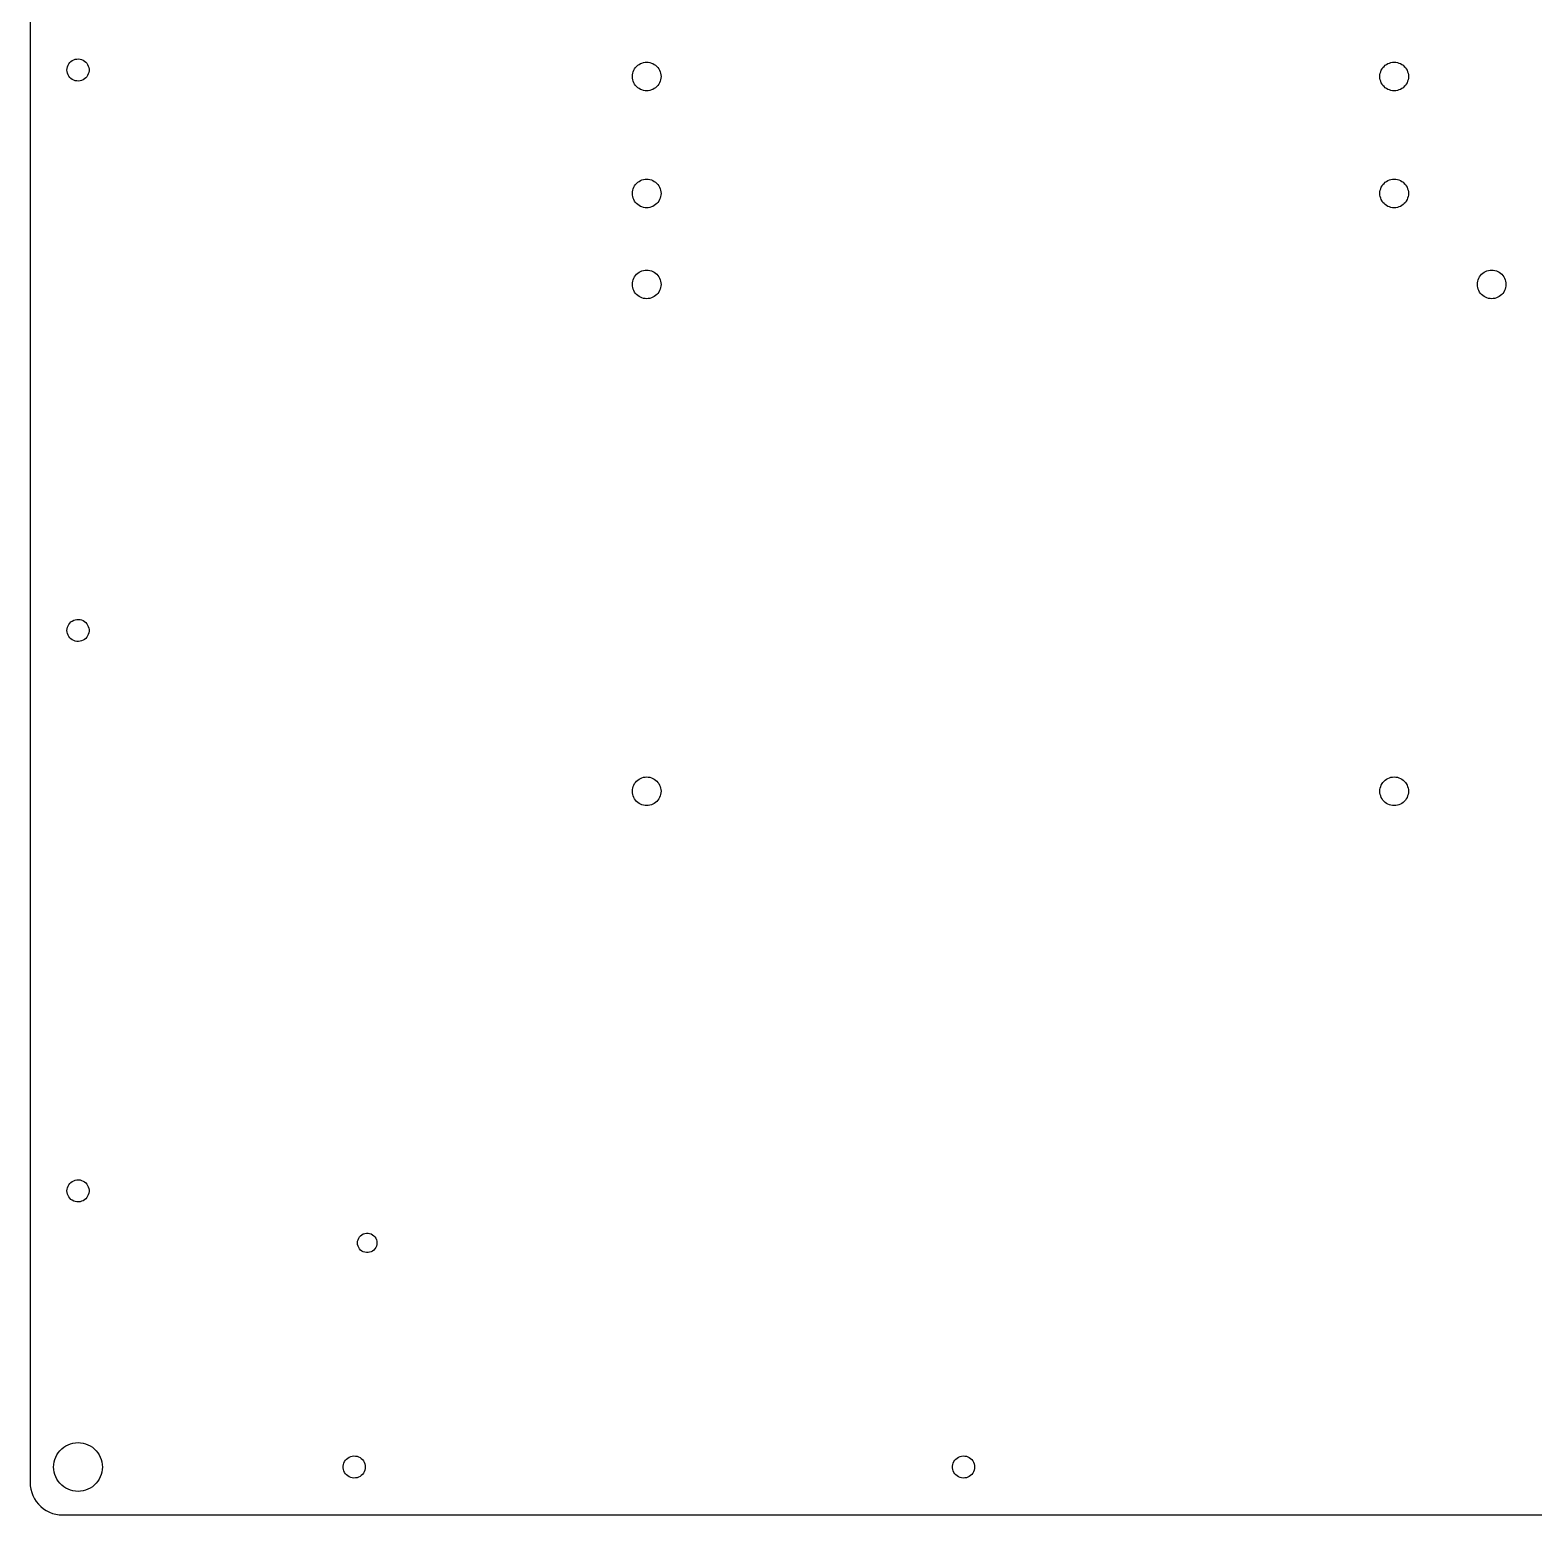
# Model space of a CAD drawing. Header units: metres. Extents: x -237 to 237, y -222 to 222.
# Drawn here: x -237.4 to -6, y -222.4 to 6.1 of the extents above; entities that cross this region are included whole.
import ezdxf

# ---------------------------------------------------------------- set-up
doc = ezdxf.new("R2010")
doc.units = ezdxf.units.M

msp = doc.modelspace()

# ---------------------------------------------------------------- linework, layer by layer
for p, q in [((-237.375, 217.375), (-237.375, -217.375)), ((-231.7, 0), (-231.682, 0.247513)), ((-231.682, -0.247513), (-231.7, 0)), ((-231.682, 0.247513), (-231.628, 0.489761)), ((-231.628, 0.489761), (-231.539, 0.721573)), ((-231.539, 0.721573), (-231.418, 0.938004)), ((-231.418, 0.938004), (-231.266, 1.13443)), ((-231.266, 1.13443), (-231.087, 1.30669)), ((-231.087, 1.30669), (-230.886, 1.4511)), ((-230.886, 1.4511), (-230.665, 1.56458)), ((-230.665, 1.56458), (-230.43, 1.64471)), ((-230.43, 1.64471), (-230.186, 1.68979)), ((-230.186, 1.68979), (-229.938, 1.69885)), ((-229.938, 1.69885), (-229.691, 1.67171)), ((-229.691, 1.67171), (-229.451, 1.60893)), ((-229.451, 1.60893), (-229.223, 1.51187)), ((-229.223, 1.51187), (-229.011, 1.38258)), ((-229.011, 1.38258), (-228.82, 1.22383)), ((-228.82, 1.22383), (-228.654, 1.03899)), ((-228.654, 1.03899), (-228.518, 0.832001)), ((-228.518, 0.832001), (-228.412, 0.607285)), ((-228.412, 0.607285), (-228.341, 0.369629)), ((-228.341, 0.369629), (-228.305, 0.124084)), ((-228.305, 0.124084), (-228.305, -0.124084)), ((-144.482, -0.045441), (-144.363, 0.170471)), ((-144.363, 0.170471), (-144.22, 0.371674)), ((-144.22, 0.371674), (-144.056, 0.555634)), ((-144.056, 0.555634), (-143.872, 0.720016)), ((-143.872, 0.720016), (-143.67, 0.862793)), ((-143.67, 0.862793), (-143.455, 0.982132)), ((-143.455, 0.982132), (-143.227, 1.07654)), ((-143.227, 1.07654), (-142.99, 1.14484)), ((-142.99, 1.14484), (-142.746, 1.18616)), ((-142.746, 1.18616), (-142.5, 1.2)), ((-142.5, 1.2), (-142.254, 1.18616)), ((-142.254, 1.18616), (-142.01, 1.14484)), ((-142.01, 1.14484), (-141.773, 1.07654)), ((-141.773, 1.07654), (-141.545, 0.982132)), ((-141.545, 0.982132), (-141.33, 0.862793)), ((-141.33, 0.862793), (-141.128, 0.720016)), ((-141.128, 0.720016), (-140.944, 0.555634)), ((-140.944, 0.555634), (-140.78, 0.371674)), ((-140.78, 0.371674), (-140.637, 0.170471)), ((-140.637, 0.170471), (-140.518, -0.045441)), ((-29.4821, -0.045441), (-29.3628, 0.170471)), ((-29.3628, 0.170471), (-29.22, 0.371674)), ((-29.22, 0.371674), (-29.0556, 0.555634)), ((-29.0556, 0.555634), (-28.8717, 0.720016)), ((-28.8717, 0.720016), (-28.6705, 0.862793)), ((-28.6705, 0.862793), (-28.4545, 0.982132)), ((-28.4545, 0.982132), (-28.2266, 1.07654)), ((-28.2266, 1.07654), (-27.9895, 1.14484)), ((-27.9895, 1.14484), (-27.7463, 1.18616)), ((-27.7463, 1.18616), (-27.5, 1.2)), ((-27.5, 1.2), (-27.2537, 1.18616)), ((-27.2537, 1.18616), (-27.0105, 1.14484)), ((-27.0105, 1.14484), (-26.7734, 1.07654)), ((-26.7734, 1.07654), (-26.5455, 0.982132)), ((-26.5455, 0.982132), (-26.3295, 0.862793)), ((-26.3295, 0.862793), (-26.1283, 0.720016)), ((-26.1283, 0.720016), (-25.9444, 0.555634)), ((-25.9444, 0.555634), (-25.78, 0.371674)), ((-25.78, 0.371674), (-25.6372, 0.170471)), ((-25.6372, 0.170471), (-25.5179, -0.045441)), ((-231.628, -0.489761), (-231.682, -0.247513)), ((-231.539, -0.721573), (-231.628, -0.489761)), ((-231.418, -0.938004), (-231.539, -0.721573)), ((-231.266, -1.13443), (-231.418, -0.938004)), ((-231.087, -1.30669), (-231.266, -1.13443)), ((-230.886, -1.4511), (-231.087, -1.30669)), ((-230.665, -1.56458), (-230.886, -1.4511)), ((-230.43, -1.64471), (-230.665, -1.56458)), ((-230.186, -1.68979), (-230.43, -1.64471)), ((-229.938, -1.69885), (-230.186, -1.68979)), ((-229.691, -1.67171), (-229.938, -1.69885)), ((-229.451, -1.60893), (-229.691, -1.67171)), ((-229.223, -1.51187), (-229.451, -1.60893)), ((-229.011, -1.38258), (-229.223, -1.51187)), ((-228.82, -1.22383), (-229.011, -1.38258)), ((-228.654, -1.03899), (-228.82, -1.22383)), ((-228.518, -0.832001), (-228.654, -1.03899)), ((-228.412, -0.607285), (-228.518, -0.832001)), ((-228.341, -0.369629), (-228.412, -0.607285)), ((-228.305, -0.124084), (-228.341, -0.369629)), ((-144.7, -1), (-144.686, -0.753677)), ((-144.686, -1.24631), (-144.7, -1)), ((-144.686, -0.753677), (-144.645, -0.510452)), ((-144.645, -1.48953), (-144.686, -1.24631)), ((-144.645, -0.510452), (-144.577, -0.273376)), ((-144.577, -1.72661), (-144.645, -1.48953)), ((-144.577, -0.273376), (-144.482, -0.045441)), ((-144.482, -1.95454), (-144.577, -1.72661)), ((-144.363, -2.17046), (-144.482, -1.95454)), ((-144.22, -2.37167), (-144.363, -2.17046)), ((-140.637, -2.17046), (-140.78, -2.37167)), ((-140.518, -1.95454), (-140.637, -2.17046)), ((-140.518, -0.045441), (-140.423, -0.273376)), ((-140.423, -1.72661), (-140.518, -1.95454)), ((-140.423, -0.273376), (-140.355, -0.510452)), ((-140.355, -1.48953), (-140.423, -1.72661)), ((-140.355, -0.510452), (-140.314, -0.753677)), ((-140.314, -1.24631), (-140.355, -1.48953)), ((-140.314, -0.753677), (-140.3, -1)), ((-140.3, -1), (-140.314, -1.24631)), ((-29.7, -1), (-29.6862, -0.753677)), ((-29.6862, -1.24631), (-29.7, -1)), ((-29.6862, -0.753677), (-29.6448, -0.510452)), ((-29.6448, -1.48953), (-29.6862, -1.24631)), ((-29.6448, -0.510452), (-29.5765, -0.273376)), ((-29.5765, -1.72661), (-29.6448, -1.48953)), ((-29.5765, -0.273376), (-29.4821, -0.045441)), ((-29.4821, -1.95454), (-29.5765, -1.72661)), ((-29.3628, -2.17046), (-29.4821, -1.95454)), ((-29.22, -2.37167), (-29.3628, -2.17046)), ((-25.6372, -2.17046), (-25.78, -2.37167)), ((-25.5179, -1.95454), (-25.6372, -2.17046)), ((-25.5179, -0.045441), (-25.4234, -0.273376)), ((-25.4234, -1.72661), (-25.5179, -1.95454)), ((-25.4234, -0.273376), (-25.3551, -0.510452)), ((-25.3551, -1.48953), (-25.4234, -1.72661)), ((-25.3551, -0.510452), (-25.3138, -0.753677)), ((-25.3138, -1.24631), (-25.3551, -1.48953)), ((-25.3138, -0.753677), (-25.3, -1)), ((-25.3, -1), (-25.3138, -1.24631)), ((-144.056, -2.55563), (-144.22, -2.37167)), ((-143.872, -2.72002), (-144.056, -2.55563)), ((-143.67, -2.86279), (-143.872, -2.72002)), ((-143.455, -2.98212), (-143.67, -2.86279)), ((-143.227, -3.07654), (-143.455, -2.98212)), ((-142.99, -3.14484), (-143.227, -3.07654)), ((-142.746, -3.18616), (-142.99, -3.14484)), ((-142.5, -3.2), (-142.746, -3.18616)), ((-142.254, -3.18616), (-142.5, -3.2)), ((-142.01, -3.14484), (-142.254, -3.18616)), ((-141.773, -3.07654), (-142.01, -3.14484)), ((-141.545, -2.98212), (-141.773, -3.07654)), ((-141.33, -2.86279), (-141.545, -2.98212)), ((-141.128, -2.72002), (-141.33, -2.86279)), ((-140.944, -2.55563), (-141.128, -2.72002)), ((-140.78, -2.37167), (-140.944, -2.55563)), ((-29.0556, -2.55563), (-29.22, -2.37167)), ((-28.8717, -2.72002), (-29.0556, -2.55563)), ((-28.6705, -2.86279), (-28.8717, -2.72002)), ((-28.4545, -2.98212), (-28.6705, -2.86279)), ((-28.2266, -3.07654), (-28.4545, -2.98212)), ((-27.9895, -3.14484), (-28.2266, -3.07654)), ((-27.7463, -3.18616), (-27.9895, -3.14484)), ((-27.5, -3.2), (-27.7463, -3.18616)), ((-27.2537, -3.18616), (-27.5, -3.2)), ((-27.0105, -3.14484), (-27.2537, -3.18616)), ((-26.7734, -3.07654), (-27.0105, -3.14484)), ((-26.5455, -2.98212), (-26.7734, -3.07654)), ((-26.3295, -2.86279), (-26.5455, -2.98212)), ((-26.1283, -2.72002), (-26.3295, -2.86279)), ((-25.9444, -2.55563), (-26.1283, -2.72002)), ((-25.78, -2.37167), (-25.9444, -2.55563)), ((-144.645, -18.5105), (-144.577, -18.2734)), ((-144.577, -18.2734), (-144.482, -18.0455)), ((-144.482, -18.0455), (-144.363, -17.8295)), ((-144.363, -17.8295), (-144.22, -17.6283)), ((-144.22, -17.6283), (-144.056, -17.4444)), ((-144.056, -17.4444), (-143.872, -17.28)), ((-143.872, -17.28), (-143.67, -17.1372)), ((-143.67, -17.1372), (-143.455, -17.0179)), ((-143.455, -17.0179), (-143.227, -16.9234)), ((-143.227, -16.9234), (-142.99, -16.8551)), ((-142.99, -16.8551), (-142.746, -16.8138)), ((-142.746, -16.8138), (-142.5, -16.8)), ((-142.5, -16.8), (-142.254, -16.8138)), ((-142.254, -16.8138), (-142.01, -16.8551)), ((-142.01, -16.8551), (-141.773, -16.9234)), ((-141.773, -16.9234), (-141.545, -17.0179)), ((-141.545, -17.0179), (-141.33, -17.1372)), ((-141.33, -17.1372), (-141.128, -17.28)), ((-141.128, -17.28), (-140.944, -17.4444)), ((-140.944, -17.4444), (-140.78, -17.6283)), ((-140.78, -17.6283), (-140.637, -17.8295)), ((-140.637, -17.8295), (-140.518, -18.0455)), ((-140.518, -18.0455), (-140.423, -18.2734)), ((-140.423, -18.2734), (-140.355, -18.5105)), ((-29.6448, -18.5105), (-29.5765, -18.2734)), ((-29.5765, -18.2734), (-29.4821, -18.0455)), ((-29.4821, -18.0455), (-29.3628, -17.8295)), ((-29.3628, -17.8295), (-29.22, -17.6283)), ((-29.22, -17.6283), (-29.0556, -17.4444)), ((-29.0556, -17.4444), (-28.8717, -17.28)), ((-28.8717, -17.28), (-28.6705, -17.1372)), ((-28.6705, -17.1372), (-28.4545, -17.0179)), ((-28.4545, -17.0179), (-28.2266, -16.9234)), ((-28.2266, -16.9234), (-27.9895, -16.8551)), ((-27.9895, -16.8551), (-27.7463, -16.8138)), ((-27.7463, -16.8138), (-27.5, -16.8)), ((-27.5, -16.8), (-27.2537, -16.8138)), ((-27.2537, -16.8138), (-27.0105, -16.8551)), ((-27.0105, -16.8551), (-26.7734, -16.9234)), ((-26.7734, -16.9234), (-26.5455, -17.0179)), ((-26.5455, -17.0179), (-26.3295, -17.1372)), ((-26.3295, -17.1372), (-26.1283, -17.28)), ((-26.1283, -17.28), (-25.9444, -17.4444)), ((-25.9444, -17.4444), (-25.78, -17.6283)), ((-25.78, -17.6283), (-25.6372, -17.8295)), ((-25.6372, -17.8295), (-25.5179, -18.0455)), ((-25.5179, -18.0455), (-25.4234, -18.2734)), ((-25.4234, -18.2734), (-25.3551, -18.5105)), ((-144.7, -19), (-144.686, -18.7537)), ((-144.686, -19.2463), (-144.7, -19)), ((-144.686, -18.7537), (-144.645, -18.5105)), ((-144.645, -19.4895), (-144.686, -19.2463)), ((-144.577, -19.7266), (-144.645, -19.4895)), ((-144.482, -19.9545), (-144.577, -19.7266)), ((-144.363, -20.1705), (-144.482, -19.9545)), ((-144.22, -20.3717), (-144.363, -20.1705)), ((-144.056, -20.5556), (-144.22, -20.3717)), ((-143.872, -20.72), (-144.056, -20.5556)), ((-143.67, -20.8628), (-143.872, -20.72)), ((-141.128, -20.72), (-141.33, -20.8628)), ((-140.944, -20.5556), (-141.128, -20.72)), ((-140.78, -20.3717), (-140.944, -20.5556)), ((-140.637, -20.1705), (-140.78, -20.3717)), ((-140.518, -19.9545), (-140.637, -20.1705)), ((-140.423, -19.7266), (-140.518, -19.9545)), ((-140.355, -19.4895), (-140.423, -19.7266)), ((-140.355, -18.5105), (-140.314, -18.7537)), ((-140.314, -19.2463), (-140.355, -19.4895)), ((-140.314, -18.7537), (-140.3, -19)), ((-140.3, -19), (-140.314, -19.2463)), ((-29.7, -19), (-29.6862, -18.7537)), ((-29.6862, -19.2463), (-29.7, -19)), ((-29.6862, -18.7537), (-29.6448, -18.5105)), ((-29.6448, -19.4895), (-29.6862, -19.2463)), ((-29.5765, -19.7266), (-29.6448, -19.4895)), ((-29.4821, -19.9545), (-29.5765, -19.7266)), ((-29.3628, -20.1705), (-29.4821, -19.9545)), ((-29.22, -20.3717), (-29.3628, -20.1705)), ((-29.0556, -20.5556), (-29.22, -20.3717)), ((-28.8717, -20.72), (-29.0556, -20.5556)), ((-28.6705, -20.8628), (-28.8717, -20.72)), ((-26.1283, -20.72), (-26.3295, -20.8628)), ((-25.9444, -20.5556), (-26.1283, -20.72)), ((-25.78, -20.3717), (-25.9444, -20.5556)), ((-25.6372, -20.1705), (-25.78, -20.3717)), ((-25.5179, -19.9545), (-25.6372, -20.1705)), ((-25.4234, -19.7266), (-25.5179, -19.9545)), ((-25.3551, -19.4895), (-25.4234, -19.7266)), ((-25.3551, -18.5105), (-25.3138, -18.7537)), ((-25.3138, -19.2463), (-25.3551, -19.4895)), ((-25.3138, -18.7537), (-25.3, -19)), ((-25.3, -19), (-25.3138, -19.2463)), ((-143.455, -20.9821), (-143.67, -20.8628)), ((-143.227, -21.0765), (-143.455, -20.9821)), ((-142.99, -21.1448), (-143.227, -21.0765)), ((-142.746, -21.1862), (-142.99, -21.1448)), ((-142.5, -21.2), (-142.746, -21.1862)), ((-142.254, -21.1862), (-142.5, -21.2)), ((-142.01, -21.1448), (-142.254, -21.1862)), ((-141.773, -21.0765), (-142.01, -21.1448)), ((-141.545, -20.9821), (-141.773, -21.0765)), ((-141.33, -20.8628), (-141.545, -20.9821)), ((-28.4545, -20.9821), (-28.6705, -20.8628)), ((-28.2266, -21.0765), (-28.4545, -20.9821)), ((-27.9895, -21.1448), (-28.2266, -21.0765)), ((-27.7463, -21.1862), (-27.9895, -21.1448)), ((-27.5, -21.2), (-27.7463, -21.1862)), ((-27.2537, -21.1862), (-27.5, -21.2)), ((-27.0105, -21.1448), (-27.2537, -21.1862)), ((-26.7734, -21.0765), (-27.0105, -21.1448)), ((-26.5455, -20.9821), (-26.7734, -21.0765)), ((-26.3295, -20.8628), (-26.5455, -20.9821)), ((-144.645, -32.5105), (-144.577, -32.2734)), ((-144.577, -32.2734), (-144.482, -32.0455)), ((-144.482, -32.0455), (-144.363, -31.8295)), ((-144.363, -31.8295), (-144.22, -31.6283)), ((-144.22, -31.6283), (-144.056, -31.4444)), ((-144.056, -31.4444), (-143.872, -31.28)), ((-143.872, -31.28), (-143.67, -31.1372)), ((-143.67, -31.1372), (-143.455, -31.0179)), ((-143.455, -31.0179), (-143.227, -30.9234)), ((-143.227, -30.9234), (-142.99, -30.8551)), ((-142.99, -30.8551), (-142.746, -30.8138)), ((-142.746, -30.8138), (-142.5, -30.8)), ((-142.5, -30.8), (-142.254, -30.8138)), ((-142.254, -30.8138), (-142.01, -30.8551)), ((-142.01, -30.8551), (-141.773, -30.9234)), ((-141.773, -30.9234), (-141.545, -31.0179)), ((-141.545, -31.0179), (-141.33, -31.1372)), ((-141.33, -31.1372), (-141.128, -31.28)), ((-141.128, -31.28), (-140.944, -31.4444)), ((-140.944, -31.4444), (-140.78, -31.6283)), ((-140.78, -31.6283), (-140.637, -31.8295)), ((-140.637, -31.8295), (-140.518, -32.0455)), ((-140.518, -32.0455), (-140.423, -32.2734)), ((-140.423, -32.2734), (-140.355, -32.5105)), ((-14.6448, -32.5105), (-14.5765, -32.2734)), ((-14.5765, -32.2734), (-14.4821, -32.0455)), ((-14.4821, -32.0455), (-14.3628, -31.8295)), ((-14.3628, -31.8295), (-14.22, -31.6283)), ((-14.22, -31.6283), (-14.0556, -31.4444)), ((-14.0556, -31.4444), (-13.8717, -31.28)), ((-13.8717, -31.28), (-13.6705, -31.1372)), ((-13.6705, -31.1372), (-13.4545, -31.0179)), ((-13.4545, -31.0179), (-13.2266, -30.9234)), ((-13.2266, -30.9234), (-12.9895, -30.8551)), ((-12.9895, -30.8551), (-12.7463, -30.8138)), ((-12.7463, -30.8138), (-12.5, -30.8)), ((-12.5, -30.8), (-12.2537, -30.8138)), ((-12.2537, -30.8138), (-12.0105, -30.8551)), ((-12.0105, -30.8551), (-11.7734, -30.9234)), ((-11.7734, -30.9234), (-11.5455, -31.0179)), ((-11.5455, -31.0179), (-11.3295, -31.1372)), ((-11.3295, -31.1372), (-11.1283, -31.28)), ((-11.1283, -31.28), (-10.9444, -31.4444)), ((-10.9444, -31.4444), (-10.78, -31.6283)), ((-10.78, -31.6283), (-10.6372, -31.8295)), ((-10.6372, -31.8295), (-10.5179, -32.0455)), ((-10.5179, -32.0455), (-10.4234, -32.2734)), ((-10.4234, -32.2734), (-10.3551, -32.5105)), ((-144.7, -33), (-144.686, -32.7537)), ((-144.686, -33.2463), (-144.7, -33)), ((-144.686, -32.7537), (-144.645, -32.5105)), ((-144.645, -33.4895), (-144.686, -33.2463)), ((-144.577, -33.7266), (-144.645, -33.4895)), ((-144.482, -33.9545), (-144.577, -33.7266)), ((-144.363, -34.1705), (-144.482, -33.9545)), ((-144.22, -34.3717), (-144.363, -34.1705)), ((-144.056, -34.5556), (-144.22, -34.3717)), ((-143.872, -34.72), (-144.056, -34.5556)), ((-140.944, -34.5556), (-141.128, -34.72)), ((-140.78, -34.3717), (-140.944, -34.5556)), ((-140.637, -34.1705), (-140.78, -34.3717)), ((-140.518, -33.9545), (-140.637, -34.1705)), ((-140.423, -33.7266), (-140.518, -33.9545)), ((-140.355, -33.4895), (-140.423, -33.7266)), ((-140.355, -32.5105), (-140.314, -32.7537)), ((-140.314, -33.2463), (-140.355, -33.4895)), ((-140.314, -32.7537), (-140.3, -33)), ((-140.3, -33), (-140.314, -33.2463)), ((-14.7, -33), (-14.6862, -32.7537)), ((-14.6862, -33.2463), (-14.7, -33)), ((-14.6862, -32.7537), (-14.6448, -32.5105)), ((-14.6448, -33.4895), (-14.6862, -33.2463)), ((-14.5765, -33.7266), (-14.6448, -33.4895)), ((-14.4821, -33.9545), (-14.5765, -33.7266)), ((-14.3628, -34.1705), (-14.4821, -33.9545)), ((-14.22, -34.3717), (-14.3628, -34.1705)), ((-14.0556, -34.5556), (-14.22, -34.3717)), ((-13.8717, -34.72), (-14.0556, -34.5556)), ((-10.9444, -34.5556), (-11.1283, -34.72)), ((-10.78, -34.3717), (-10.9444, -34.5556)), ((-10.6372, -34.1705), (-10.78, -34.3717)), ((-10.5179, -33.9545), (-10.6372, -34.1705)), ((-10.4234, -33.7266), (-10.5179, -33.9545)), ((-10.3551, -33.4895), (-10.4234, -33.7266)), ((-10.3551, -32.5105), (-10.3138, -32.7537)), ((-10.3138, -33.2463), (-10.3551, -33.4895)), ((-10.3138, -32.7537), (-10.3, -33)), ((-10.3, -33), (-10.3138, -33.2463)), ((-143.67, -34.8628), (-143.872, -34.72)), ((-143.455, -34.9821), (-143.67, -34.8628)), ((-143.227, -35.0765), (-143.455, -34.9821)), ((-142.99, -35.1448), (-143.227, -35.0765)), ((-142.746, -35.1862), (-142.99, -35.1448)), ((-142.5, -35.2), (-142.746, -35.1862)), ((-142.254, -35.1862), (-142.5, -35.2)), ((-142.01, -35.1448), (-142.254, -35.1862)), ((-141.773, -35.0765), (-142.01, -35.1448)), ((-141.545, -34.9821), (-141.773, -35.0765)), ((-141.33, -34.8628), (-141.545, -34.9821)), ((-141.128, -34.72), (-141.33, -34.8628)), ((-13.6705, -34.8628), (-13.8717, -34.72)), ((-13.4545, -34.9821), (-13.6705, -34.8628)), ((-13.2266, -35.0765), (-13.4545, -34.9821)), ((-12.9895, -35.1448), (-13.2266, -35.0765)), ((-12.7463, -35.1862), (-12.9895, -35.1448)), ((-12.5, -35.2), (-12.7463, -35.1862)), ((-12.2537, -35.1862), (-12.5, -35.2)), ((-12.0105, -35.1448), (-12.2537, -35.1862)), ((-11.7734, -35.0765), (-12.0105, -35.1448)), ((-11.5455, -34.9821), (-11.7734, -35.0765)), ((-11.3295, -34.8628), (-11.5455, -34.9821)), ((-11.1283, -34.72), (-11.3295, -34.8628)), ((-231.628, -85.7602), (-231.539, -85.5284)), ((-231.539, -85.5284), (-231.418, -85.312)), ((-231.418, -85.312), (-231.266, -85.1156)), ((-231.266, -85.1156), (-231.087, -84.9433)), ((-231.087, -84.9433), (-230.886, -84.7989)), ((-230.886, -84.7989), (-230.665, -84.6854)), ((-230.665, -84.6854), (-230.43, -84.6053)), ((-230.43, -84.6053), (-230.186, -84.5602)), ((-230.186, -84.5602), (-229.938, -84.5511)), ((-229.938, -84.5511), (-229.691, -84.5783)), ((-229.691, -84.5783), (-229.451, -84.6411)), ((-229.451, -84.6411), (-229.223, -84.7381)), ((-229.223, -84.7381), (-229.011, -84.8674)), ((-229.011, -84.8674), (-228.82, -85.0262)), ((-228.82, -85.0262), (-228.654, -85.211)), ((-228.654, -85.211), (-228.518, -85.418)), ((-228.518, -85.418), (-228.412, -85.6427)), ((-231.7, -86.25), (-231.682, -86.0025)), ((-231.682, -86.4975), (-231.7, -86.25)), ((-231.682, -86.0025), (-231.628, -85.7602)), ((-231.628, -86.7398), (-231.682, -86.4975)), ((-231.539, -86.9716), (-231.628, -86.7398)), ((-231.418, -87.188), (-231.539, -86.9716)), ((-231.266, -87.3844), (-231.418, -87.188)), ((-231.087, -87.5567), (-231.266, -87.3844)), ((-230.886, -87.7011), (-231.087, -87.5567)), ((-230.665, -87.8146), (-230.886, -87.7011)), ((-230.43, -87.8947), (-230.665, -87.8146)), ((-230.186, -87.9398), (-230.43, -87.8947)), ((-229.691, -87.9217), (-229.938, -87.9489)), ((-229.451, -87.8589), (-229.691, -87.9217)), ((-229.223, -87.7619), (-229.451, -87.8589)), ((-229.011, -87.6326), (-229.223, -87.7619)), ((-228.82, -87.4738), (-229.011, -87.6326)), ((-228.654, -87.289), (-228.82, -87.4738)), ((-228.518, -87.082), (-228.654, -87.289)), ((-228.412, -86.8573), (-228.518, -87.082)), ((-228.412, -85.6427), (-228.341, -85.8804)), ((-228.341, -86.6196), (-228.412, -86.8573)), ((-228.341, -85.8804), (-228.305, -86.1259)), ((-228.305, -86.3741), (-228.341, -86.6196)), ((-228.305, -86.1259), (-228.305, -86.3741)), ((-229.938, -87.9489), (-230.186, -87.9398)), ((-144.7, -111), (-144.686, -110.754)), ((-144.686, -111.246), (-144.7, -111)), ((-144.686, -110.754), (-144.645, -110.51)), ((-144.645, -110.51), (-144.577, -110.273)), ((-144.577, -110.273), (-144.482, -110.045)), ((-144.482, -110.045), (-144.363, -109.83)), ((-144.363, -109.83), (-144.22, -109.628)), ((-144.22, -109.628), (-144.056, -109.444)), ((-144.056, -109.444), (-143.872, -109.28)), ((-143.872, -109.28), (-143.67, -109.137)), ((-143.67, -109.137), (-143.455, -109.018)), ((-143.455, -109.018), (-143.227, -108.923)), ((-143.227, -108.923), (-142.99, -108.855)), ((-142.99, -108.855), (-142.746, -108.814)), ((-142.746, -108.814), (-142.5, -108.8)), ((-142.5, -108.8), (-142.254, -108.814)), ((-142.254, -108.814), (-142.01, -108.855)), ((-142.01, -108.855), (-141.773, -108.923)), ((-141.773, -108.923), (-141.545, -109.018)), ((-141.545, -109.018), (-141.33, -109.137)), ((-141.33, -109.137), (-141.128, -109.28)), ((-141.128, -109.28), (-140.944, -109.444)), ((-140.944, -109.444), (-140.78, -109.628)), ((-140.78, -109.628), (-140.637, -109.83)), ((-140.637, -109.83), (-140.518, -110.045)), ((-140.518, -110.045), (-140.423, -110.273)), ((-140.423, -110.273), (-140.355, -110.51)), ((-140.355, -110.51), (-140.314, -110.754)), ((-140.314, -110.754), (-140.3, -111)), ((-140.3, -111), (-140.314, -111.246)), ((-29.7, -111), (-29.6862, -110.754)), ((-29.6862, -111.246), (-29.7, -111)), ((-29.6862, -110.754), (-29.6448, -110.51)), ((-29.6448, -110.51), (-29.5765, -110.273)), ((-29.5765, -110.273), (-29.4821, -110.045)), ((-29.4821, -110.045), (-29.3628, -109.83)), ((-29.3628, -109.83), (-29.22, -109.628)), ((-29.22, -109.628), (-29.0556, -109.444)), ((-29.0556, -109.444), (-28.8717, -109.28)), ((-28.8717, -109.28), (-28.6705, -109.137)), ((-28.6705, -109.137), (-28.4545, -109.018)), ((-28.4545, -109.018), (-28.2266, -108.923)), ((-28.2266, -108.923), (-27.9895, -108.855)), ((-27.9895, -108.855), (-27.7463, -108.814)), ((-27.7463, -108.814), (-27.5, -108.8)), ((-27.5, -108.8), (-27.2537, -108.814)), ((-27.2537, -108.814), (-27.0105, -108.855)), ((-27.0105, -108.855), (-26.7734, -108.923)), ((-26.7734, -108.923), (-26.5455, -109.018)), ((-26.5455, -109.018), (-26.3295, -109.137)), ((-26.3295, -109.137), (-26.1283, -109.28)), ((-26.1283, -109.28), (-25.9444, -109.444)), ((-25.9444, -109.444), (-25.78, -109.628)), ((-25.78, -109.628), (-25.6372, -109.83)), ((-25.6372, -109.83), (-25.5179, -110.045)), ((-25.5179, -110.045), (-25.4234, -110.273)), ((-25.4234, -110.273), (-25.3551, -110.51)), ((-25.3551, -110.51), (-25.3138, -110.754)), ((-25.3138, -110.754), (-25.3, -111)), ((-25.3, -111), (-25.3138, -111.246)), ((-144.645, -111.49), (-144.686, -111.246)), ((-144.577, -111.727), (-144.645, -111.49)), ((-144.482, -111.955), (-144.577, -111.727)), ((-144.363, -112.17), (-144.482, -111.955)), ((-144.22, -112.372), (-144.363, -112.17)), ((-144.056, -112.556), (-144.22, -112.372)), ((-143.872, -112.72), (-144.056, -112.556)), ((-143.67, -112.863), (-143.872, -112.72)), ((-143.455, -112.982), (-143.67, -112.863)), ((-143.227, -113.077), (-143.455, -112.982)), ((-142.99, -113.145), (-143.227, -113.077)), ((-142.746, -113.186), (-142.99, -113.145)), ((-142.5, -113.2), (-142.746, -113.186)), ((-142.254, -113.186), (-142.5, -113.2)), ((-142.01, -113.145), (-142.254, -113.186)), ((-141.773, -113.077), (-142.01, -113.145)), ((-141.545, -112.982), (-141.773, -113.077)), ((-141.33, -112.863), (-141.545, -112.982)), ((-141.128, -112.72), (-141.33, -112.863)), ((-140.944, -112.556), (-141.128, -112.72)), ((-140.78, -112.372), (-140.944, -112.556)), ((-140.637, -112.17), (-140.78, -112.372)), ((-140.518, -111.955), (-140.637, -112.17)), ((-140.423, -111.727), (-140.518, -111.955)), ((-140.355, -111.49), (-140.423, -111.727)), ((-140.314, -111.246), (-140.355, -111.49)), ((-29.6448, -111.49), (-29.6862, -111.246)), ((-29.5765, -111.727), (-29.6448, -111.49)), ((-29.4821, -111.955), (-29.5765, -111.727)), ((-29.3628, -112.17), (-29.4821, -111.955)), ((-29.22, -112.372), (-29.3628, -112.17)), ((-29.0556, -112.556), (-29.22, -112.372)), ((-28.8717, -112.72), (-29.0556, -112.556)), ((-28.6705, -112.863), (-28.8717, -112.72)), ((-28.4545, -112.982), (-28.6705, -112.863)), ((-28.2266, -113.077), (-28.4545, -112.982)), ((-27.9895, -113.145), (-28.2266, -113.077)), ((-27.7463, -113.186), (-27.9895, -113.145)), ((-27.5, -113.2), (-27.7463, -113.186)), ((-27.2537, -113.186), (-27.5, -113.2)), ((-27.0105, -113.145), (-27.2537, -113.186)), ((-26.7734, -113.077), (-27.0105, -113.145)), ((-26.5455, -112.982), (-26.7734, -113.077)), ((-26.3295, -112.863), (-26.5455, -112.982)), ((-26.1283, -112.72), (-26.3295, -112.863)), ((-25.9444, -112.556), (-26.1283, -112.72)), ((-25.78, -112.372), (-25.9444, -112.556)), ((-25.6372, -112.17), (-25.78, -112.372)), ((-25.5179, -111.955), (-25.6372, -112.17)), ((-25.4234, -111.727), (-25.5179, -111.955)), ((-25.3551, -111.49), (-25.4234, -111.727)), ((-25.3138, -111.246), (-25.3551, -111.49)), ((-231.266, -171.366), (-231.087, -171.193)), ((-231.087, -171.193), (-230.886, -171.049)), ((-230.886, -171.049), (-230.665, -170.935)), ((-230.665, -170.935), (-230.43, -170.855)), ((-230.43, -170.855), (-230.186, -170.81)), ((-230.186, -170.81), (-229.938, -170.801)), ((-229.938, -170.801), (-229.691, -170.828)), ((-229.691, -170.828), (-229.451, -170.891)), ((-229.451, -170.891), (-229.223, -170.988)), ((-229.223, -170.988), (-229.011, -171.117)), ((-229.011, -171.117), (-228.82, -171.276)), ((-231.7, -172.5), (-231.682, -172.252)), ((-231.682, -172.748), (-231.7, -172.5)), ((-231.682, -172.252), (-231.628, -172.01)), ((-231.628, -172.99), (-231.682, -172.748)), ((-231.628, -172.01), (-231.539, -171.778)), ((-231.539, -173.222), (-231.628, -172.99)), ((-231.539, -171.778), (-231.418, -171.562)), ((-231.418, -173.438), (-231.539, -173.222)), ((-231.418, -171.562), (-231.266, -171.366)), ((-231.266, -173.634), (-231.418, -173.438)), ((-228.82, -171.276), (-228.654, -171.461)), ((-228.654, -171.461), (-228.518, -171.668)), ((-228.518, -173.332), (-228.654, -173.539)), ((-228.518, -171.668), (-228.412, -171.893)), ((-228.412, -173.107), (-228.518, -173.332)), ((-228.412, -171.893), (-228.341, -172.13)), ((-228.341, -172.87), (-228.412, -173.107)), ((-228.341, -172.13), (-228.305, -172.376)), ((-228.305, -172.624), (-228.341, -172.87)), ((-228.305, -172.376), (-228.305, -172.624)), ((-231.087, -173.807), (-231.266, -173.634)), ((-230.886, -173.951), (-231.087, -173.807)), ((-230.665, -174.065), (-230.886, -173.951)), ((-230.43, -174.145), (-230.665, -174.065)), ((-230.186, -174.19), (-230.43, -174.145)), ((-229.938, -174.199), (-230.186, -174.19)), ((-229.691, -174.172), (-229.938, -174.199)), ((-229.451, -174.109), (-229.691, -174.172)), ((-229.223, -174.012), (-229.451, -174.109)), ((-229.011, -173.883), (-229.223, -174.012)), ((-228.82, -173.724), (-229.011, -173.883)), ((-228.654, -173.539), (-228.82, -173.724)), ((-187, -180.5), (-186.98, -180.253)), ((-186.98, -180.253), (-186.919, -180.013)), ((-186.919, -180.013), (-186.819, -179.786)), ((-186.819, -179.786), (-186.684, -179.579)), ((-186.684, -179.579), (-186.516, -179.396)), ((-186.516, -179.396), (-186.32, -179.244)), ((-186.32, -179.244), (-186.103, -179.126)), ((-186.103, -179.126), (-185.868, -179.046)), ((-185.868, -179.046), (-185.624, -179.005)), ((-185.624, -179.005), (-185.376, -179.005)), ((-185.376, -179.005), (-185.132, -179.046)), ((-185.132, -179.046), (-184.897, -179.126)), ((-184.897, -179.126), (-184.68, -179.244)), ((-184.68, -179.244), (-184.484, -179.396)), ((-184.484, -179.396), (-184.316, -179.579)), ((-184.316, -179.579), (-184.181, -179.786)), ((-184.181, -179.786), (-184.081, -180.013)), ((-184.081, -180.013), (-184.02, -180.253)), ((-184.02, -180.253), (-184, -180.5)), ((-186.98, -180.747), (-187, -180.5)), ((-186.919, -180.987), (-186.98, -180.747)), ((-186.819, -181.214), (-186.919, -180.987)), ((-186.684, -181.421), (-186.819, -181.214)), ((-186.516, -181.604), (-186.684, -181.421)), ((-186.32, -181.756), (-186.516, -181.604)), ((-186.103, -181.874), (-186.32, -181.756)), ((-185.868, -181.954), (-186.103, -181.874)), ((-185.624, -181.995), (-185.868, -181.954)), ((-185.376, -181.995), (-185.624, -181.995)), ((-185.132, -181.954), (-185.376, -181.995)), ((-184.897, -181.874), (-185.132, -181.954)), ((-184.68, -181.756), (-184.897, -181.874)), ((-184.484, -181.604), (-184.68, -181.756)), ((-184.316, -181.421), (-184.484, -181.604)), ((-184.181, -181.214), (-184.316, -181.421)), ((-184.081, -180.987), (-184.181, -181.214)), ((-184.02, -180.747), (-184.081, -180.987)), ((-184, -180.5), (-184.02, -180.747)), ((-233.248, -213.125), (-233.034, -212.796)), ((-233.034, -212.796), (-232.787, -212.491)), ((-232.787, -212.491), (-232.509, -212.213)), ((-232.509, -212.213), (-232.204, -211.966)), ((-232.204, -211.966), (-231.875, -211.752)), ((-231.875, -211.752), (-231.525, -211.574)), ((-231.525, -211.574), (-231.159, -211.434)), ((-231.159, -211.434), (-230.78, -211.332)), ((-230.78, -211.332), (-230.392, -211.271)), ((-230.392, -211.271), (-230, -211.25)), ((-230, -211.25), (-229.608, -211.271)), ((-229.608, -211.271), (-229.22, -211.332)), ((-229.22, -211.332), (-228.841, -211.434)), ((-228.841, -211.434), (-228.475, -211.574)), ((-228.475, -211.574), (-228.125, -211.752)), ((-228.125, -211.752), (-227.796, -211.966)), ((-227.796, -211.966), (-227.491, -212.213)), ((-227.491, -212.213), (-227.213, -212.491)), ((-227.213, -212.491), (-226.966, -212.796)), ((-226.966, -212.796), (-226.752, -213.125)), ((-233.75, -215), (-233.729, -214.608)), ((-233.729, -215.392), (-233.75, -215)), ((-233.729, -214.608), (-233.668, -214.22)), ((-233.668, -214.22), (-233.566, -213.841)), ((-233.566, -213.841), (-233.426, -213.475)), ((-233.426, -213.475), (-233.248, -213.125)), ((-226.752, -213.125), (-226.574, -213.475)), ((-226.574, -213.475), (-226.434, -213.841)), ((-226.434, -213.841), (-226.332, -214.22)), ((-226.332, -214.22), (-226.271, -214.608)), ((-226.271, -214.608), (-226.25, -215)), ((-226.25, -215), (-226.271, -215.392)), ((-189.195, -214.876), (-189.159, -214.63)), ((-189.195, -215.124), (-189.195, -214.876)), ((-189.159, -215.37), (-189.195, -215.124)), ((-189.159, -214.63), (-189.088, -214.393)), ((-189.088, -214.393), (-188.982, -214.168)), ((-188.982, -214.168), (-188.846, -213.961)), ((-188.846, -213.961), (-188.68, -213.776)), ((-188.68, -213.776), (-188.489, -213.617)), ((-188.489, -213.617), (-188.277, -213.488)), ((-188.277, -213.488), (-188.049, -213.391)), ((-188.049, -213.391), (-187.809, -213.328)), ((-187.809, -213.328), (-187.562, -213.301)), ((-187.562, -213.301), (-187.314, -213.31)), ((-187.314, -213.31), (-187.07, -213.355)), ((-187.07, -213.355), (-186.835, -213.435)), ((-186.835, -213.435), (-186.614, -213.549)), ((-186.614, -213.549), (-186.413, -213.693)), ((-186.413, -213.693), (-186.234, -213.866)), ((-186.234, -213.866), (-186.082, -214.062)), ((-186.082, -214.062), (-185.961, -214.278)), ((-185.961, -214.278), (-185.872, -214.51)), ((-185.872, -214.51), (-185.818, -214.752)), ((-185.818, -214.752), (-185.8, -215)), ((-185.8, -215), (-185.818, -215.248)), ((-95.4455, -214.876), (-95.4093, -214.63)), ((-95.4455, -215.124), (-95.4455, -214.876)), ((-95.4093, -215.37), (-95.4455, -215.124)), ((-95.4093, -214.63), (-95.3378, -214.393)), ((-95.3378, -214.393), (-95.2325, -214.168)), ((-95.2325, -214.168), (-95.0955, -213.961)), ((-95.0955, -213.961), (-94.9299, -213.776)), ((-94.9299, -213.776), (-94.7392, -213.617)), ((-94.7392, -213.617), (-94.5273, -213.488)), ((-94.5273, -213.488), (-94.2989, -213.391)), ((-94.2989, -213.391), (-94.0588, -213.328)), ((-94.0588, -213.328), (-93.8121, -213.301)), ((-93.8121, -213.301), (-93.5641, -213.31)), ((-93.5641, -213.31), (-93.32, -213.355)), ((-93.32, -213.355), (-93.0851, -213.435)), ((-93.0851, -213.435), (-92.8644, -213.549)), ((-92.8644, -213.549), (-92.6626, -213.693)), ((-92.6626, -213.693), (-92.4839, -213.866)), ((-92.4839, -213.866), (-92.3322, -214.062)), ((-92.3322, -214.062), (-92.2107, -214.278)), ((-92.2107, -214.278), (-92.1221, -214.51)), ((-92.1221, -214.51), (-92.0681, -214.752)), ((-92.0681, -214.752), (-92.05, -215)), ((-92.05, -215), (-92.0681, -215.248)), ((-237.375, -217.375), (-237.348, -217.898)), ((-233.668, -215.78), (-233.729, -215.392)), ((-233.566, -216.159), (-233.668, -215.78)), ((-233.426, -216.525), (-233.566, -216.159)), ((-233.248, -216.875), (-233.426, -216.525)), ((-233.034, -217.204), (-233.248, -216.875)), ((-232.787, -217.509), (-233.034, -217.204)), ((-226.966, -217.204), (-227.213, -217.509)), ((-226.752, -216.875), (-226.966, -217.204)), ((-226.574, -216.525), (-226.752, -216.875)), ((-226.434, -216.159), (-226.574, -216.525)), ((-226.332, -215.78), (-226.434, -216.159)), ((-226.271, -215.392), (-226.332, -215.78)), ((-189.088, -215.607), (-189.159, -215.37)), ((-188.982, -215.832), (-189.088, -215.607)), ((-188.846, -216.039), (-188.982, -215.832)), ((-188.68, -216.224), (-188.846, -216.039)), ((-188.489, -216.383), (-188.68, -216.224)), ((-188.277, -216.512), (-188.489, -216.383)), ((-188.049, -216.609), (-188.277, -216.512)), ((-187.809, -216.672), (-188.049, -216.609)), ((-187.562, -216.699), (-187.809, -216.672)), ((-187.314, -216.69), (-187.562, -216.699)), ((-187.07, -216.645), (-187.314, -216.69)), ((-186.835, -216.565), (-187.07, -216.645)), ((-186.614, -216.451), (-186.835, -216.565)), ((-186.413, -216.307), (-186.614, -216.451)), ((-186.234, -216.134), (-186.413, -216.307)), ((-186.082, -215.938), (-186.234, -216.134)), ((-185.961, -215.722), (-186.082, -215.938)), ((-185.872, -215.49), (-185.961, -215.722)), ((-185.818, -215.248), (-185.872, -215.49)), ((-95.3378, -215.607), (-95.4093, -215.37)), ((-95.2325, -215.832), (-95.3378, -215.607)), ((-95.0955, -216.039), (-95.2325, -215.832)), ((-94.9299, -216.224), (-95.0955, -216.039)), ((-94.7392, -216.383), (-94.9299, -216.224)), ((-94.5273, -216.512), (-94.7392, -216.383)), ((-94.2989, -216.609), (-94.5273, -216.512)), ((-94.0588, -216.672), (-94.2989, -216.609)), ((-93.8121, -216.699), (-94.0588, -216.672)), ((-93.5641, -216.69), (-93.8121, -216.699)), ((-93.32, -216.645), (-93.5641, -216.69)), ((-93.0851, -216.565), (-93.32, -216.645)), ((-92.8644, -216.451), (-93.0851, -216.565)), ((-92.6626, -216.307), (-92.8644, -216.451)), ((-92.4839, -216.134), (-92.6626, -216.307)), ((-92.3322, -215.938), (-92.4839, -216.134)), ((-92.2107, -215.722), (-92.3322, -215.938)), ((-92.1221, -215.49), (-92.2107, -215.722)), ((-92.0681, -215.248), (-92.1221, -215.49)), ((-237.348, -217.898), (-237.266, -218.415)), ((-237.266, -218.415), (-237.13, -218.92)), ((-237.13, -218.92), (-236.943, -219.409)), ((-236.943, -219.409), (-236.705, -219.875)), ((-232.509, -217.787), (-232.787, -217.509)), ((-232.204, -218.034), (-232.509, -217.787)), ((-231.875, -218.248), (-232.204, -218.034)), ((-231.525, -218.426), (-231.875, -218.248)), ((-231.159, -218.566), (-231.525, -218.426)), ((-230.78, -218.668), (-231.159, -218.566)), ((-230.392, -218.729), (-230.78, -218.668)), ((-230, -218.75), (-230.392, -218.729)), ((-229.608, -218.729), (-230, -218.75)), ((-229.22, -218.668), (-229.608, -218.729)), ((-228.841, -218.566), (-229.22, -218.668)), ((-228.475, -218.426), (-228.841, -218.566)), ((-228.125, -218.248), (-228.475, -218.426)), ((-227.796, -218.034), (-228.125, -218.248)), ((-227.491, -217.787), (-227.796, -218.034)), ((-227.213, -217.509), (-227.491, -217.787)), ((-236.705, -219.875), (-236.42, -220.314)), ((-236.42, -220.314), (-236.091, -220.721)), ((-236.091, -220.721), (-235.721, -221.091)), ((-235.721, -221.091), (-235.314, -221.42)), ((-235.314, -221.42), (-234.875, -221.705)), ((-234.875, -221.705), (-234.409, -221.943)), ((-234.409, -221.943), (-233.92, -222.13)), ((-233.92, -222.13), (-233.415, -222.266)), ((-233.415, -222.266), (-232.898, -222.348)), ((-232.898, -222.348), (-232.375, -222.375)), ((-232.375, -222.375), (232.375, -222.375))]:
    msp.add_line(p, q)

doc.saveas('drawing.dxf')
